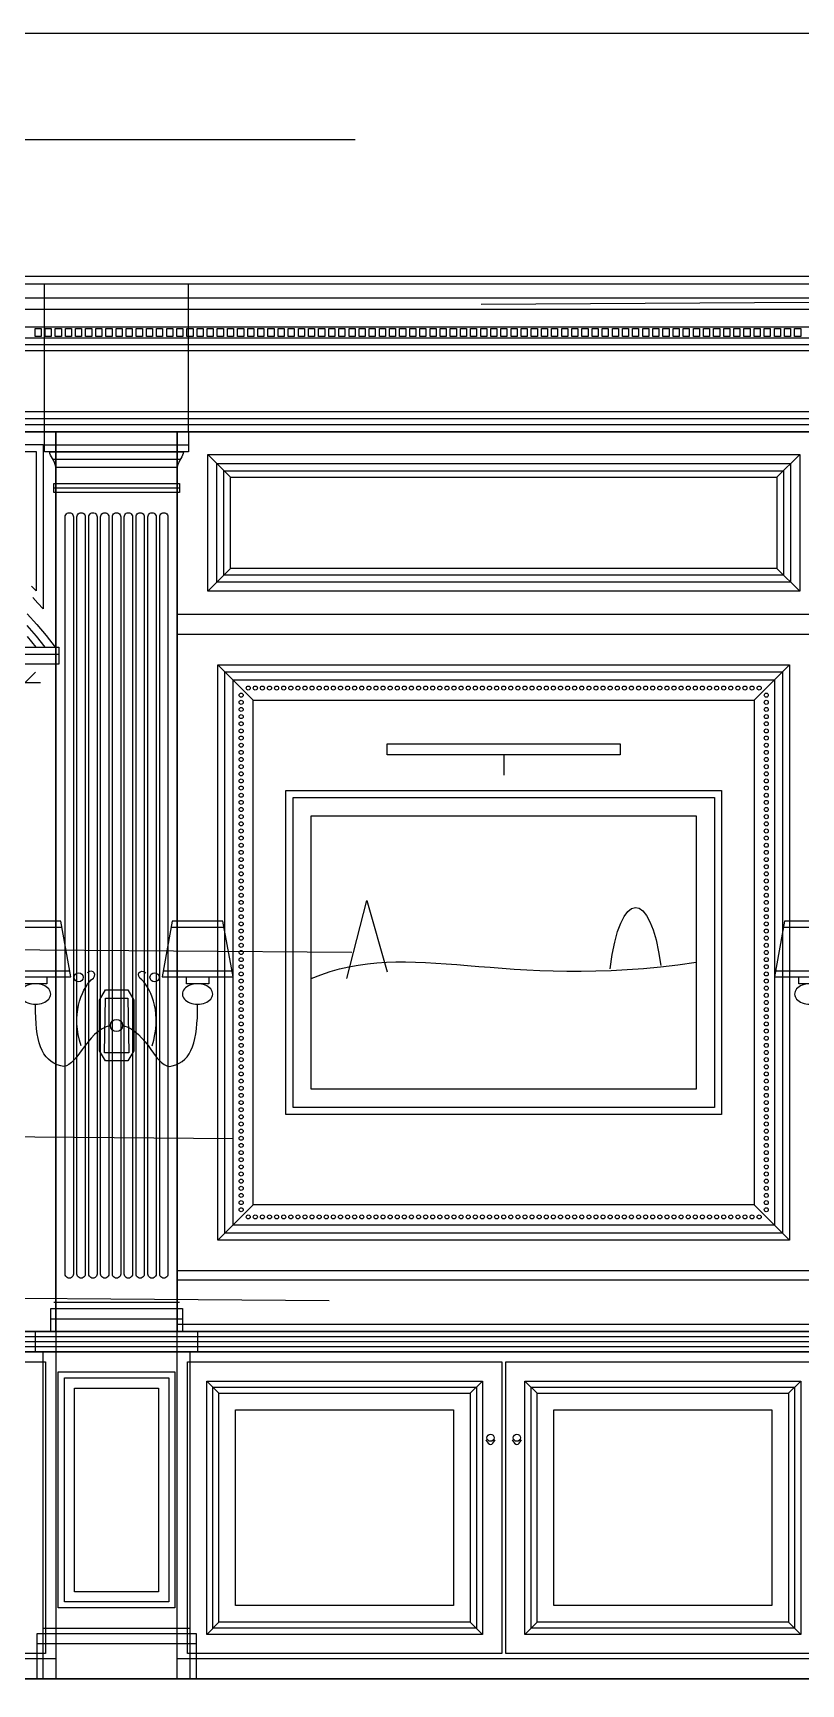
# Model space of a CAD drawing. Header units: inches. Extents: x 0.3 to 16.2, y 0.3 to 11.4.
# Drawn here: x 5.36 to 8.35, y 4.96 to 11.38 of the extents above; entities that cross this region are included whole.
import ezdxf

# ---------------------------------------------------------------- set-up
doc = ezdxf.new("R2010")
doc.units = ezdxf.units.IN
doc.header["$LTSCALE"] = 0.009843
doc.header["$MEASUREMENT"] = 0
doc.linetypes.add('DASHED', pattern=[0.6, 0.5, -0.1])
doc.layers.add('GEOMETRY', color=7, linetype='Continuous')

msp = doc.modelspace()

# ---------------------------------------------------------------- linework, layer by layer
at = {"layer": 'GEOMETRY'}
for p, q in [((0.7087, 10.9646), (6.6142, 10.9646)), ((2.5197, 10.4035), (11.4705, 10.4035)), ((5.4075, 9.8287), (5.4075, 10.4035)), ((5.9665, 9.8287), (5.9665, 10.4035)), ((2.5197, 10.3484), (11.4705, 10.3484)), ((2.5197, 10.3051), (11.4705, 10.3051)), ((2.5197, 10.2362), (11.4705, 10.2362)), ((2.5197, 10.1929), (11.4705, 10.1929)), ((2.5197, 10.1673), (11.4705, 10.1673)), ((2.5197, 10.1437), (11.4705, 10.1437)), ((2.5197, 9.9075), (11.4705, 9.9075)), ((2.5197, 9.8799), (11.4705, 9.8799)), ((2.5197, 9.8563), (11.4705, 9.8563)), ((5.4075, 9.7776), (5.9665, 9.7776)), ((5.439, 9.7224), (5.935, 9.7224)), ((5.4508, 9.6909), (5.9232, 9.6909)), ((6.0413, 9.7402), (6.1299, 9.6516)), ((8.3425, 9.7402), (8.2539, 9.6516)), ((5.4429, 9.6102), (5.9311, 9.6102)), ((6.0413, 9.2087), (6.1299, 9.2972)), ((8.3425, 9.2087), (8.2539, 9.2972)), ((5.3209, 8.9646), (5.4626, 8.9646)), ((6.0807, 8.9232), (6.2185, 8.7854)), ((8.3031, 8.9232), (8.1654, 8.7854)), ((2.5787, 8.8543), (5.3917, 8.8543)), ((5.2933, 8.815), (5.372, 8.8937)), ((7.1919, 8.5728), (7.1919, 8.4941)), ((5.2697, 7.9035), (5.4744, 7.9035)), ((5.8996, 7.9035), (6.1043, 7.9035)), ((8.2795, 7.9035), (8.4843, 7.9035)), ((5.2382, 7.7343), (5.5059, 7.7343)), ((5.8681, 7.7343), (6.1358, 7.7343)), ((8.248, 7.7343), (8.5157, 7.7343)), ((6.0807, 6.687), (6.2185, 6.8248)), ((8.3031, 6.687), (8.1654, 6.8248)), ((5.9232, 6.5335), (8.4606, 6.5335)), ((5.4429, 6.4469), (5.9311, 6.4469)), ((5.4311, 6.3819), (5.9429, 6.3819)), ((5.9232, 6.3602), (8.4606, 6.3602)), ((2.5197, 6.313), (5.4508, 6.313)), ((2.5197, 6.2933), (5.4508, 6.2933)), ((5.372, 6.313), (6.002, 6.313)), ((5.372, 6.2933), (6.002, 6.2933)), ((5.9232, 6.313), (8.4606, 6.313)), ((5.9232, 6.2933), (8.4606, 6.2933)), ((2.5197, 6.2736), (5.4508, 6.2736)), ((5.372, 6.2736), (6.002, 6.2736)), ((5.9232, 6.2736), (8.4606, 6.2736)), ((6.0374, 6.1398), (6.0846, 6.0925)), ((7.1093, 6.1398), (7.062, 6.0925)), ((7.2746, 6.1398), (7.3219, 6.0925)), ((8.3465, 6.1398), (8.2992, 6.0925)), ((6.0374, 5.1555), (6.0846, 5.2028)), ((7.1093, 5.1555), (7.062, 5.2028)), ((7.2746, 5.1555), (7.3219, 5.2028)), ((8.3465, 5.1555), (8.2992, 5.2028)), ((5.4016, 5.1791), (5.9724, 5.1791)), ((5.378, 5.1201), (5.9961, 5.1201)), ((2.5197, 5.061), (5.4508, 5.061)), ((5.9232, 5.061), (8.4606, 5.061)), ((2.2244, 4.9823), (11.7657, 4.9823))]:
    msp.add_line(p, q, dxfattribs=at)
at = {"layer": 'GEOMETRY', "linetype": 'DASHED'}
msp.add_line((2.2244, 10.4331), (11.7657, 10.4331), dxfattribs=at)
at = {"layer": 'GEOMETRY'}
for points in [[(0.315, 11.378), (16.2205, 11.378), (16.2205, 0.315), (0.315, 0.315), (0.315, 11.378)], [(2.5197, 10.4331), (11.4705, 10.4331), (11.4705, 9.8287), (2.5197, 9.8287), (2.5197, 10.4331)], [(7.1043, 10.3248), (12.4154, 10.3563), (12.6516, 10.3563)], [(5.3701, 10.2303), (5.3937, 10.2303), (5.3937, 10.1988), (5.3701, 10.1988), (5.3701, 10.2303)], [(5.4094, 10.2303), (5.4331, 10.2303), (5.4331, 10.1988), (5.4094, 10.1988), (5.4094, 10.2303)], [(5.4488, 10.2303), (5.4724, 10.2303), (5.4724, 10.1988), (5.4488, 10.1988), (5.4488, 10.2303)], [(5.4882, 10.2303), (5.5118, 10.2303), (5.5118, 10.1988), (5.4882, 10.1988), (5.4882, 10.2303)], [(5.5276, 10.2303), (5.5512, 10.2303), (5.5512, 10.1988), (5.5276, 10.1988), (5.5276, 10.2303)], [(5.5669, 10.2303), (5.5906, 10.2303), (5.5906, 10.1988), (5.5669, 10.1988), (5.5669, 10.2303)], [(5.6063, 10.2303), (5.6299, 10.2303), (5.6299, 10.1988), (5.6063, 10.1988), (5.6063, 10.2303)], [(5.6457, 10.2303), (5.6693, 10.2303), (5.6693, 10.1988), (5.6457, 10.1988), (5.6457, 10.2303)], [(5.685, 10.2303), (5.7087, 10.2303), (5.7087, 10.1988), (5.685, 10.1988), (5.685, 10.2303)], [(5.7244, 10.2303), (5.748, 10.2303), (5.748, 10.1988), (5.7244, 10.1988), (5.7244, 10.2303)], [(5.7638, 10.2303), (5.7874, 10.2303), (5.7874, 10.1988), (5.7638, 10.1988), (5.7638, 10.2303)], [(5.8031, 10.2303), (5.8268, 10.2303), (5.8268, 10.1988), (5.8031, 10.1988), (5.8031, 10.2303)], [(5.8425, 10.2303), (5.8661, 10.2303), (5.8661, 10.1988), (5.8425, 10.1988), (5.8425, 10.2303)], [(5.8819, 10.2303), (5.9055, 10.2303), (5.9055, 10.1988), (5.8819, 10.1988), (5.8819, 10.2303)], [(5.9213, 10.2303), (5.9449, 10.2303), (5.9449, 10.1988), (5.9213, 10.1988), (5.9213, 10.2303)], [(5.9606, 10.2303), (5.9843, 10.2303), (5.9843, 10.1988), (5.9606, 10.1988), (5.9606, 10.2303)], [(6, 10.2303), (6.0236, 10.2303), (6.0236, 10.1988), (6, 10.1988), (6, 10.2303)], [(6.0394, 10.2303), (6.063, 10.2303), (6.063, 10.1988), (6.0394, 10.1988), (6.0394, 10.2303)], [(6.0787, 10.2303), (6.1024, 10.2303), (6.1024, 10.1988), (6.0787, 10.1988), (6.0787, 10.2303)], [(6.1181, 10.2303), (6.1417, 10.2303), (6.1417, 10.1988), (6.1181, 10.1988), (6.1181, 10.2303)], [(6.1575, 10.2303), (6.1811, 10.2303), (6.1811, 10.1988), (6.1575, 10.1988), (6.1575, 10.2303)], [(6.1969, 10.2303), (6.2205, 10.2303), (6.2205, 10.1988), (6.1969, 10.1988), (6.1969, 10.2303)], [(6.2362, 10.2303), (6.2598, 10.2303), (6.2598, 10.1988), (6.2362, 10.1988), (6.2362, 10.2303)], [(6.2756, 10.2303), (6.2992, 10.2303), (6.2992, 10.1988), (6.2756, 10.1988), (6.2756, 10.2303)], [(6.315, 10.2303), (6.3386, 10.2303), (6.3386, 10.1988), (6.315, 10.1988), (6.315, 10.2303)], [(6.3543, 10.2303), (6.378, 10.2303), (6.378, 10.1988), (6.3543, 10.1988), (6.3543, 10.2303)], [(6.3937, 10.2303), (6.4173, 10.2303), (6.4173, 10.1988), (6.3937, 10.1988), (6.3937, 10.2303)], [(6.4331, 10.2303), (6.4567, 10.2303), (6.4567, 10.1988), (6.4331, 10.1988), (6.4331, 10.2303)], [(6.4724, 10.2303), (6.4961, 10.2303), (6.4961, 10.1988), (6.4724, 10.1988), (6.4724, 10.2303)], [(6.5118, 10.2303), (6.5354, 10.2303), (6.5354, 10.1988), (6.5118, 10.1988), (6.5118, 10.2303)], [(6.5512, 10.2303), (6.5748, 10.2303), (6.5748, 10.1988), (6.5512, 10.1988), (6.5512, 10.2303)], [(6.5906, 10.2303), (6.6142, 10.2303), (6.6142, 10.1988), (6.5906, 10.1988), (6.5906, 10.2303)], [(6.6299, 10.2303), (6.6535, 10.2303), (6.6535, 10.1988), (6.6299, 10.1988), (6.6299, 10.2303)], [(6.6693, 10.2303), (6.6929, 10.2303), (6.6929, 10.1988), (6.6693, 10.1988), (6.6693, 10.2303)], [(6.7087, 10.2303), (6.7323, 10.2303), (6.7323, 10.1988), (6.7087, 10.1988), (6.7087, 10.2303)], [(6.748, 10.2303), (6.7717, 10.2303), (6.7717, 10.1988), (6.748, 10.1988), (6.748, 10.2303)], [(6.7874, 10.2303), (6.811, 10.2303), (6.811, 10.1988), (6.7874, 10.1988), (6.7874, 10.2303)], [(6.8268, 10.2303), (6.8504, 10.2303), (6.8504, 10.1988), (6.8268, 10.1988), (6.8268, 10.2303)], [(6.8661, 10.2303), (6.8898, 10.2303), (6.8898, 10.1988), (6.8661, 10.1988), (6.8661, 10.2303)], [(6.9055, 10.2303), (6.9291, 10.2303), (6.9291, 10.1988), (6.9055, 10.1988), (6.9055, 10.2303)], [(6.9449, 10.2303), (6.9685, 10.2303), (6.9685, 10.1988), (6.9449, 10.1988), (6.9449, 10.2303)], [(6.9843, 10.2303), (7.0079, 10.2303), (7.0079, 10.1988), (6.9843, 10.1988), (6.9843, 10.2303)], [(7.0236, 10.2303), (7.0472, 10.2303), (7.0472, 10.1988), (7.0236, 10.1988), (7.0236, 10.2303)], [(7.063, 10.2303), (7.0866, 10.2303), (7.0866, 10.1988), (7.063, 10.1988), (7.063, 10.2303)], [(7.1024, 10.2303), (7.126, 10.2303), (7.126, 10.1988), (7.1024, 10.1988), (7.1024, 10.2303)], [(7.1417, 10.2303), (7.1654, 10.2303), (7.1654, 10.1988), (7.1417, 10.1988), (7.1417, 10.2303)], [(7.1811, 10.2303), (7.2047, 10.2303), (7.2047, 10.1988), (7.1811, 10.1988), (7.1811, 10.2303)], [(7.2205, 10.2303), (7.2441, 10.2303), (7.2441, 10.1988), (7.2205, 10.1988), (7.2205, 10.2303)], [(7.2598, 10.2303), (7.2835, 10.2303), (7.2835, 10.1988), (7.2598, 10.1988), (7.2598, 10.2303)], [(7.2992, 10.2303), (7.3228, 10.2303), (7.3228, 10.1988), (7.2992, 10.1988), (7.2992, 10.2303)], [(7.3386, 10.2303), (7.3622, 10.2303), (7.3622, 10.1988), (7.3386, 10.1988), (7.3386, 10.2303)], [(7.378, 10.2303), (7.4016, 10.2303), (7.4016, 10.1988), (7.378, 10.1988), (7.378, 10.2303)], [(7.4173, 10.2303), (7.4409, 10.2303), (7.4409, 10.1988), (7.4173, 10.1988), (7.4173, 10.2303)], [(7.4567, 10.2303), (7.4803, 10.2303), (7.4803, 10.1988), (7.4567, 10.1988), (7.4567, 10.2303)], [(7.4961, 10.2303), (7.5197, 10.2303), (7.5197, 10.1988), (7.4961, 10.1988), (7.4961, 10.2303)], [(7.5354, 10.2303), (7.5591, 10.2303), (7.5591, 10.1988), (7.5354, 10.1988), (7.5354, 10.2303)], [(7.5748, 10.2303), (7.5984, 10.2303), (7.5984, 10.1988), (7.5748, 10.1988), (7.5748, 10.2303)], [(7.6142, 10.2303), (7.6378, 10.2303), (7.6378, 10.1988), (7.6142, 10.1988), (7.6142, 10.2303)], [(7.6535, 10.2303), (7.6772, 10.2303), (7.6772, 10.1988), (7.6535, 10.1988), (7.6535, 10.2303)], [(7.6929, 10.2303), (7.7165, 10.2303), (7.7165, 10.1988), (7.6929, 10.1988), (7.6929, 10.2303)], [(7.7323, 10.2303), (7.7559, 10.2303), (7.7559, 10.1988), (7.7323, 10.1988), (7.7323, 10.2303)], [(7.7717, 10.2303), (7.7953, 10.2303), (7.7953, 10.1988), (7.7717, 10.1988), (7.7717, 10.2303)], [(7.811, 10.2303), (7.8346, 10.2303), (7.8346, 10.1988), (7.811, 10.1988), (7.811, 10.2303)], [(7.8504, 10.2303), (7.874, 10.2303), (7.874, 10.1988), (7.8504, 10.1988), (7.8504, 10.2303)], [(7.8898, 10.2303), (7.9134, 10.2303), (7.9134, 10.1988), (7.8898, 10.1988), (7.8898, 10.2303)], [(7.9291, 10.2303), (7.9528, 10.2303), (7.9528, 10.1988), (7.9291, 10.1988), (7.9291, 10.2303)], [(7.9685, 10.2303), (7.9921, 10.2303), (7.9921, 10.1988), (7.9685, 10.1988), (7.9685, 10.2303)], [(8.0079, 10.2303), (8.0315, 10.2303), (8.0315, 10.1988), (8.0079, 10.1988), (8.0079, 10.2303)], [(8.0472, 10.2303), (8.0709, 10.2303), (8.0709, 10.1988), (8.0472, 10.1988), (8.0472, 10.2303)], [(8.0866, 10.2303), (8.1102, 10.2303), (8.1102, 10.1988), (8.0866, 10.1988), (8.0866, 10.2303)], [(8.126, 10.2303), (8.1496, 10.2303), (8.1496, 10.1988), (8.126, 10.1988), (8.126, 10.2303)], [(8.1654, 10.2303), (8.189, 10.2303), (8.189, 10.1988), (8.1654, 10.1988), (8.1654, 10.2303)], [(8.2047, 10.2303), (8.2283, 10.2303), (8.2283, 10.1988), (8.2047, 10.1988), (8.2047, 10.2303)], [(8.2441, 10.2303), (8.2677, 10.2303), (8.2677, 10.1988), (8.2441, 10.1988), (8.2441, 10.2303)], [(8.2835, 10.2303), (8.3071, 10.2303), (8.3071, 10.1988), (8.2835, 10.1988), (8.2835, 10.2303)], [(8.3228, 10.2303), (8.3465, 10.2303), (8.3465, 10.1988), (8.3228, 10.1988), (8.3228, 10.2303)], [(2.5197, 9.8287), (5.4508, 9.8287), (5.4508, 6.3327), (2.5197, 6.3327), (2.5197, 9.8287)], [(5.4075, 9.8287), (5.9665, 9.8287), (5.9665, 9.75), (5.4075, 9.75), (5.4075, 9.8287)], [(5.4508, 9.8287), (5.9232, 9.8287), (5.9232, 6.3327), (5.4508, 6.3327), (5.4508, 9.8287)], [(5.9232, 9.8287), (8.4606, 9.8287), (8.4606, 6.3327), (5.9232, 6.3327), (5.9232, 9.8287)], [(4.624, 9.7795), (5.4016, 9.7795)], [(4.702, 9.752), (5.374, 9.752)], [(5.374, 9.752), (5.374, 9.2109), (5.374, 9.2109), (5.3562, 9.229)], [(5.4016, 9.7795), (5.4016, 9.141), (5.4016, 9.141), (5.3816, 9.1628), (5.3614, 9.1843)], [(5.4272, 9.75), (5.9469, 9.75)], [(6.0413, 9.7402), (8.3425, 9.7402), (8.3425, 9.2087), (6.0413, 9.2087), (6.0413, 9.7402)], [(6.0768, 9.7047), (8.3071, 9.7047), (8.3071, 9.2441), (6.0768, 9.2441), (6.0768, 9.7047)], [(5.4429, 9.628), (5.9311, 9.628), (5.9311, 9.5925), (5.4429, 9.5925), (5.4429, 9.628)], [(6.1043, 9.6772), (8.2795, 9.6772), (8.2795, 9.2717), (6.1043, 9.2717), (6.1043, 9.6772)], [(6.1299, 9.6516), (8.2539, 9.6516), (8.2539, 9.2972), (6.1299, 9.2972), (6.1299, 9.6516)], [(5.4872, 6.5555), (5.4872, 9.4977)], [(5.5033, 9.5138), (5.5033, 9.5138)], [(5.5194, 9.4977), (5.5194, 6.5555)], [(5.5331, 6.5555), (5.5331, 9.4977)], [(5.5492, 9.5138), (5.5492, 9.5138)], [(5.5653, 9.4977), (5.5653, 6.5555)], [(5.5791, 6.5555), (5.5791, 9.4977)], [(5.5951, 9.5138), (5.5951, 9.5138)], [(5.6112, 9.4977), (5.6112, 6.5555)], [(5.625, 6.5555), (5.625, 9.4977)], [(5.6411, 9.5138), (5.6411, 9.5138)], [(5.6571, 9.4977), (5.6571, 6.5555)], [(5.6709, 6.5555), (5.6709, 9.4977)], [(5.687, 9.5138), (5.687, 9.5138)], [(5.7031, 9.4977), (5.7031, 6.5555)], [(5.7169, 6.5555), (5.7169, 9.4977)], [(5.7329, 9.5138), (5.7329, 9.5138)], [(5.749, 9.4977), (5.749, 6.5555)], [(5.7628, 6.5555), (5.7628, 9.4977)], [(5.7789, 9.5138), (5.7789, 9.5138)], [(5.7949, 9.4977), (5.7949, 6.5555)], [(5.8087, 6.5555), (5.8087, 9.4977)], [(5.8248, 9.5138), (5.8248, 9.5138)], [(5.8409, 9.4977), (5.8409, 6.5555)], [(5.8547, 6.5555), (5.8547, 9.4977)], [(5.8707, 9.5138), (5.8707, 9.5138)], [(5.8868, 9.4977), (5.8868, 6.5555)], [(5.3397, 9.1211), (5.3774, 9.0793), (5.4137, 9.0362), (5.4487, 8.9921)], [(5.9232, 9.1201), (8.4606, 9.1201), (8.4606, 9.0413), (5.9232, 9.0413), (5.9232, 9.1201)], [(5.3386, 9.0756), (5.3743, 9.0344), (5.4088, 8.9921)], [(5.3209, 8.9921), (5.4626, 8.9921), (5.4626, 8.9252), (5.3209, 8.9252), (5.3209, 8.9921)], [(5.3395, 9.0328), (5.3735, 8.9921)], [(6.0807, 8.9232), (8.3031, 8.9232), (8.3031, 6.687), (6.0807, 6.687), (6.0807, 8.9232)], [(6.1083, 8.8957), (8.2756, 8.8957), (8.2756, 6.7146), (6.1083, 6.7146), (6.1083, 8.8957)], [(6.1398, 8.8642), (8.2441, 8.8642), (8.2441, 6.7461), (6.1398, 6.7461), (6.1398, 8.8642)], [(6.2185, 8.7854), (8.1654, 8.7854), (8.1654, 6.8248), (6.2185, 6.8248), (6.2185, 8.7854)], [(6.7392, 8.6161), (7.6447, 8.6161), (7.6447, 8.5728), (6.7392, 8.5728), (6.7392, 8.6161)], [(6.3455, 8.435), (8.0384, 8.435), (8.0384, 7.1752), (6.3455, 7.1752), (6.3455, 8.435)], [(6.373, 8.4075), (8.0108, 8.4075), (8.0108, 7.2028), (6.373, 7.2028), (6.373, 8.4075)], [(6.4439, 8.3366), (7.94, 8.3366), (7.94, 7.2736), (6.4439, 7.2736), (6.4439, 8.3366)], [(6.5817, 7.7043), (6.6604, 8.0067), (6.7392, 7.7295)], [(5.2343, 7.7106), (5.5098, 7.7106), (5.4705, 7.9272), (5.2736, 7.9272), (5.2343, 7.7106)], [(5.8642, 7.7106), (6.1398, 7.7106), (6.1004, 7.9272), (5.9035, 7.9272), (5.8642, 7.7106)], [(8.2441, 7.7106), (8.5197, 7.7106), (8.4803, 7.9272), (8.2835, 7.9272), (8.2441, 7.7106)], [(6.6016, 7.8051), (2.4409, 7.8366), (2.2047, 7.8366)], [(5.3287, 7.7106), (5.4154, 7.7106), (5.4154, 7.6831), (5.3287, 7.6831), (5.3287, 7.7106)], [(5.9587, 7.7106), (6.0453, 7.7106), (6.0453, 7.6831), (5.9587, 7.6831), (5.9587, 7.7106)], [(8.3386, 7.7106), (8.4252, 7.7106), (8.4252, 7.6831), (8.3386, 7.6831), (8.3386, 7.7106)], [(5.6437, 7.6594), (5.7303, 7.6594), (5.7539, 7.6201), (5.7539, 7.4232), (5.7303, 7.3839), (5.6437, 7.3839), (5.6201, 7.4232), (5.6201, 7.6201), (5.6437, 7.6594)], [(5.6437, 7.628), (5.7303, 7.628), (5.7343, 7.4154), (5.6398, 7.4154), (5.6437, 7.628)], [(6.1398, 7.0807), (2.4409, 7.1122), (2.2047, 7.1122)], [(5.9232, 6.5689), (8.4606, 6.5689), (8.4606, 6.3327), (5.9232, 6.3327), (5.9232, 6.5689)], [(6.5138, 6.4508), (2.4409, 6.4823), (2.2047, 6.4823)], [(5.5033, 6.5394), (5.5033, 6.5394)], [(5.5492, 6.5394), (5.5492, 6.5394)], [(5.5951, 6.5394), (5.5951, 6.5394)], [(5.6411, 6.5394), (5.6411, 6.5394)], [(5.687, 6.5394), (5.687, 6.5394)], [(5.7329, 6.5394), (5.7329, 6.5394)], [(5.7789, 6.5394), (5.7789, 6.5394)], [(5.8248, 6.5394), (5.8248, 6.5394)], [(5.8707, 6.5394), (5.8707, 6.5394)], [(5.4311, 6.4213), (5.9429, 6.4213), (5.9429, 6.3327), (5.4311, 6.3327), (5.4311, 6.4213)], [(2.5197, 6.3327), (5.4508, 6.3327), (5.4508, 6.2539), (2.5197, 6.2539), (2.5197, 6.3327)], [(5.372, 6.3327), (6.002, 6.3327), (6.002, 6.2539), (5.372, 6.2539), (5.372, 6.3327)], [(5.9232, 6.3327), (8.4606, 6.3327), (8.4606, 6.2539), (5.9232, 6.2539), (5.9232, 6.3327)], [(2.5197, 6.2539), (5.4508, 6.2539), (5.4508, 4.9823), (2.5197, 4.9823), (2.5197, 6.2539)], [(5.4016, 6.2539), (5.9724, 6.2539), (5.9724, 4.9823), (5.4016, 4.9823), (5.4016, 6.2539)], [(5.9232, 6.2539), (8.4606, 6.2539), (8.4606, 4.9823), (5.9232, 4.9823), (5.9232, 6.2539)], [(3.9931, 6.2146), (5.4114, 6.2146), (5.4114, 5.0807), (3.9931, 5.0807), (3.9931, 6.2146)], [(5.4606, 6.1752), (5.9134, 6.1752), (5.9134, 5.2579), (5.4606, 5.2579), (5.4606, 6.1752)], [(5.9626, 6.2146), (7.1841, 6.2146), (7.1841, 5.0807), (5.9626, 5.0807), (5.9626, 6.2146)], [(7.1998, 6.2146), (8.4213, 6.2146), (8.4213, 5.0807), (7.1998, 5.0807), (7.1998, 6.2146)], [(5.4843, 6.1516), (5.8898, 6.1516), (5.8898, 5.2815), (5.4843, 5.2815), (5.4843, 6.1516)], [(5.5236, 6.1122), (5.8504, 6.1122), (5.8504, 5.3209), (5.5236, 5.3209), (5.5236, 6.1122)], [(6.0374, 6.1398), (7.1093, 6.1398), (7.1093, 5.1555), (6.0374, 5.1555), (6.0374, 6.1398)], [(6.061, 6.1161), (7.0856, 6.1161), (7.0856, 5.1791), (6.061, 5.1791), (6.061, 6.1161)], [(7.2746, 6.1398), (8.3465, 6.1398), (8.3465, 5.1555), (7.2746, 5.1555), (7.2746, 6.1398)], [(7.2982, 6.1161), (8.3228, 6.1161), (8.3228, 5.1791), (7.2982, 5.1791), (7.2982, 6.1161)], [(6.0846, 6.0925), (7.062, 6.0925), (7.062, 5.2028), (6.0846, 5.2028), (6.0846, 6.0925)], [(7.3219, 6.0925), (8.2992, 6.0925), (8.2992, 5.2028), (7.3219, 5.2028), (7.3219, 6.0925)], [(6.1496, 6.0276), (6.997, 6.0276), (6.997, 5.2677), (6.1496, 5.2677), (6.1496, 6.0276)], [(7.3868, 6.0276), (8.2343, 6.0276), (8.2343, 5.2677), (7.3868, 5.2677), (7.3868, 6.0276)], [(5.378, 5.1594), (5.9961, 5.1594), (5.9961, 4.9823), (5.378, 4.9823), (5.378, 5.1594)]]:
    msp.add_lwpolyline(points, dxfattribs=at)
for centre, radius in [((6.1713, 8.8049), 0.00787), ((6.1988, 8.8327), 0.00787), ((6.2264, 8.8327), 0.00787), ((6.254, 8.8327), 0.00787), ((6.2816, 8.8327), 0.00787), ((6.3092, 8.8327), 0.00787), ((6.3368, 8.8327), 0.00787), ((6.3644, 8.8327), 0.00787), ((6.3919, 8.8327), 0.00787), ((6.4195, 8.8327), 0.00787), ((6.4471, 8.8327), 0.00787), ((6.4747, 8.8327), 0.00787), ((6.5023, 8.8327), 0.00787), ((6.5299, 8.8327), 0.00787), ((6.5575, 8.8327), 0.00787), ((6.585, 8.8327), 0.00787), ((6.6126, 8.8327), 0.00787), ((6.6402, 8.8327), 0.00787), ((6.6678, 8.8327), 0.00787), ((6.6954, 8.8327), 0.00787), ((6.723, 8.8327), 0.00787), ((6.7506, 8.8327), 0.00787), ((6.7781, 8.8327), 0.00787), ((6.8057, 8.8327), 0.00787), ((6.8333, 8.8327), 0.00787), ((6.8609, 8.8327), 0.00787), ((6.8885, 8.8327), 0.00787), ((6.9161, 8.8327), 0.00787), ((6.9437, 8.8327), 0.00787), ((6.9712, 8.8327), 0.00787), ((6.9988, 8.8327), 0.00787), ((7.0264, 8.8327), 0.00787), ((7.054, 8.8327), 0.00787), ((7.0816, 8.8327), 0.00787), ((7.1092, 8.8327), 0.00787), ((7.1368, 8.8327), 0.00787), ((7.1644, 8.8327), 0.00787), ((7.1919, 8.8327), 0.00787), ((7.2195, 8.8327), 0.00787), ((7.2471, 8.8327), 0.00787), ((7.2747, 8.8327), 0.00787), ((7.3023, 8.8327), 0.00787), ((7.3299, 8.8327), 0.00787), ((7.3574, 8.8327), 0.00787), ((7.385, 8.8327), 0.00787), ((7.4126, 8.8327), 0.00787), ((7.4402, 8.8327), 0.00787), ((7.4678, 8.8327), 0.00787), ((7.4954, 8.8327), 0.00787), ((7.523, 8.8327), 0.00787), ((7.5506, 8.8327), 0.00787), ((7.5781, 8.8327), 0.00787), ((7.6057, 8.8327), 0.00787), ((7.6333, 8.8327), 0.00787), ((7.6609, 8.8327), 0.00787), ((7.6885, 8.8327), 0.00787), ((7.7161, 8.8327), 0.00787), ((7.7436, 8.8327), 0.00787), ((7.7712, 8.8327), 0.00787), ((7.7988, 8.8327), 0.00787), ((7.8264, 8.8327), 0.00787), ((7.854, 8.8327), 0.00787), ((7.8816, 8.8327), 0.00787), ((7.9092, 8.8327), 0.00787), ((7.9367, 8.8327), 0.00787), ((7.9643, 8.8327), 0.00787), ((7.9919, 8.8327), 0.00787), ((8.0195, 8.8327), 0.00787), ((8.0471, 8.8327), 0.00787), ((8.0747, 8.8327), 0.00787), ((8.1023, 8.8327), 0.00787), ((8.1298, 8.8327), 0.00787), ((8.1574, 8.8327), 0.00787), ((8.185, 8.8327), 0.00787), ((8.2126, 8.8049), 0.00787), ((6.1713, 8.7771), 0.00787), ((6.1713, 8.7494), 0.00787), ((6.1713, 8.7216), 0.00787), ((8.2126, 8.7771), 0.00787), ((8.2126, 8.7494), 0.00787), ((8.2126, 8.7216), 0.00787), ((6.1713, 8.6938), 0.00787), ((6.1713, 8.666), 0.00787), ((8.2126, 8.6938), 0.00787), ((8.2126, 8.666), 0.00787), ((6.1713, 8.6383), 0.00787), ((6.1713, 8.6105), 0.00787), ((8.2126, 8.6383), 0.00787), ((8.2126, 8.6105), 0.00787), ((6.1713, 8.5827), 0.00787), ((6.1713, 8.555), 0.00787), ((6.1713, 8.5272), 0.00787), ((8.2126, 8.5827), 0.00787), ((8.2126, 8.555), 0.00787), ((8.2126, 8.5272), 0.00787), ((6.1713, 8.4994), 0.00787), ((6.1713, 8.4716), 0.00787), ((8.2126, 8.4994), 0.00787), ((8.2126, 8.4716), 0.00787), ((6.1713, 8.4439), 0.00787), ((6.1713, 8.4161), 0.00787), ((8.2126, 8.4439), 0.00787), ((8.2126, 8.4161), 0.00787), ((6.1713, 8.3883), 0.00787), ((6.1713, 8.3606), 0.00787), ((6.1713, 8.3328), 0.00787), ((8.2126, 8.3883), 0.00787), ((8.2126, 8.3606), 0.00787), ((8.2126, 8.3328), 0.00787), ((6.1713, 8.305), 0.00787), ((6.1713, 8.2772), 0.00787), ((8.2126, 8.305), 0.00787), ((8.2126, 8.2772), 0.00787), ((6.1713, 8.2495), 0.00787), ((6.1713, 8.2217), 0.00787), ((8.2126, 8.2495), 0.00787), ((8.2126, 8.2217), 0.00787), ((6.1713, 8.1939), 0.00787), ((6.1713, 8.1662), 0.00787), ((8.2126, 8.1939), 0.00787), ((8.2126, 8.1662), 0.00787), ((6.1713, 8.1384), 0.00787), ((6.1713, 8.1106), 0.00787), ((6.1713, 8.0828), 0.00787), ((8.2126, 8.1384), 0.00787), ((8.2126, 8.1106), 0.00787), ((8.2126, 8.0828), 0.00787), ((6.1713, 8.0551), 0.00787), ((6.1713, 8.0273), 0.00787), ((8.2126, 8.0551), 0.00787), ((8.2126, 8.0273), 0.00787), ((6.1713, 7.9995), 0.00787), ((6.1713, 7.9718), 0.00787), ((8.2126, 7.9995), 0.00787), ((8.2126, 7.9718), 0.00787), ((6.1713, 7.944), 0.00787), ((6.1713, 7.9162), 0.00787), ((6.1713, 7.8884), 0.00787), ((8.2126, 7.944), 0.00787), ((8.2126, 7.9162), 0.00787), ((8.2126, 7.8884), 0.00787), ((6.1713, 7.8607), 0.00787), ((6.1713, 7.8329), 0.00787), ((8.2126, 7.8607), 0.00787), ((8.2126, 7.8329), 0.00787), ((6.1713, 7.8051), 0.00787), ((6.1713, 7.7773), 0.00787), ((8.2126, 7.8051), 0.00787), ((8.2126, 7.7773), 0.00787), ((5.5394, 7.7087), 0.0177), ((5.8346, 7.7087), 0.0177), ((6.1713, 7.7496), 0.00787), ((6.1713, 7.7218), 0.00787), ((6.1713, 7.694), 0.00787), ((8.2126, 7.7496), 0.00787), ((8.2126, 7.7218), 0.00787), ((8.2126, 7.694), 0.00787), ((6.1713, 7.6663), 0.00787), ((6.1713, 7.6385), 0.00787), ((8.2126, 7.6663), 0.00787), ((8.2126, 7.6385), 0.00787), ((6.1713, 7.6107), 0.00787), ((6.1713, 7.583), 0.00787), ((8.2126, 7.6107), 0.00787), ((8.2126, 7.583), 0.00787), ((5.687, 7.5217), 0.0236), ((6.1713, 7.5552), 0.00787), ((6.1713, 7.5274), 0.00787), ((6.1713, 7.4996), 0.00787), ((8.2126, 7.5552), 0.00787), ((8.2126, 7.5274), 0.00787), ((8.2126, 7.4996), 0.00787), ((6.1713, 7.4719), 0.00787), ((6.1713, 7.4441), 0.00787), ((8.2126, 7.4719), 0.00787), ((8.2126, 7.4441), 0.00787), ((6.1713, 7.4163), 0.00787), ((6.1713, 7.3885), 0.00787), ((8.2126, 7.4163), 0.00787), ((8.2126, 7.3885), 0.00787), ((6.1713, 7.3608), 0.00787), ((6.1713, 7.333), 0.00787), ((8.2126, 7.3608), 0.00787), ((8.2126, 7.333), 0.00787), ((6.1713, 7.3052), 0.00787), ((6.1713, 7.2775), 0.00787), ((6.1713, 7.2497), 0.00787), ((8.2126, 7.3052), 0.00787), ((8.2126, 7.2775), 0.00787), ((8.2126, 7.2497), 0.00787), ((6.1713, 7.2219), 0.00787), ((6.1713, 7.1941), 0.00787), ((8.2126, 7.2219), 0.00787), ((8.2126, 7.1941), 0.00787), ((6.1713, 7.1664), 0.00787), ((6.1713, 7.1386), 0.00787), ((8.2126, 7.1664), 0.00787), ((8.2126, 7.1386), 0.00787), ((6.1713, 7.1108), 0.00787), ((6.1713, 7.0831), 0.00787), ((6.1713, 7.0553), 0.00787), ((8.2126, 7.1108), 0.00787), ((8.2126, 7.0831), 0.00787), ((8.2126, 7.0553), 0.00787), ((6.1713, 7.0275), 0.00787), ((6.1713, 6.9997), 0.00787), ((8.2126, 7.0275), 0.00787), ((8.2126, 6.9997), 0.00787), ((6.1713, 6.972), 0.00787), ((6.1713, 6.9442), 0.00787), ((8.2126, 6.972), 0.00787), ((8.2126, 6.9442), 0.00787), ((6.1713, 6.9164), 0.00787), ((6.1713, 6.8886), 0.00787), ((6.1713, 6.8609), 0.00787), ((8.2126, 6.9164), 0.00787), ((8.2126, 6.8886), 0.00787), ((8.2126, 6.8609), 0.00787), ((6.1713, 6.8331), 0.00787), ((6.1713, 6.8053), 0.00787), ((8.2126, 6.8331), 0.00787), ((8.2126, 6.8053), 0.00787), ((6.1988, 6.7776), 0.00787), ((6.2264, 6.7776), 0.00787), ((6.254, 6.7776), 0.00787), ((6.2816, 6.7776), 0.00787), ((6.3092, 6.7776), 0.00787), ((6.3368, 6.7776), 0.00787), ((6.3644, 6.7776), 0.00787), ((6.3919, 6.7776), 0.00787), ((6.4195, 6.7776), 0.00787), ((6.4471, 6.7776), 0.00787), ((6.4747, 6.7776), 0.00787), ((6.5023, 6.7776), 0.00787), ((6.5299, 6.7776), 0.00787), ((6.5575, 6.7776), 0.00787), ((6.585, 6.7776), 0.00787), ((6.6126, 6.7776), 0.00787), ((6.6402, 6.7776), 0.00787), ((6.6678, 6.7776), 0.00787), ((6.6954, 6.7776), 0.00787), ((6.723, 6.7776), 0.00787), ((6.7506, 6.7776), 0.00787), ((6.7781, 6.7776), 0.00787), ((6.8057, 6.7776), 0.00787), ((6.8333, 6.7776), 0.00787), ((6.8609, 6.7776), 0.00787), ((6.8885, 6.7776), 0.00787), ((6.9161, 6.7776), 0.00787), ((6.9437, 6.7776), 0.00787), ((6.9712, 6.7776), 0.00787), ((6.9988, 6.7776), 0.00787), ((7.0264, 6.7776), 0.00787), ((7.054, 6.7776), 0.00787), ((7.0816, 6.7776), 0.00787), ((7.1092, 6.7776), 0.00787), ((7.1368, 6.7776), 0.00787), ((7.1644, 6.7776), 0.00787), ((7.1919, 6.7776), 0.00787), ((7.2195, 6.7776), 0.00787), ((7.2471, 6.7776), 0.00787), ((7.2747, 6.7776), 0.00787), ((7.3023, 6.7776), 0.00787), ((7.3299, 6.7776), 0.00787), ((7.3574, 6.7776), 0.00787), ((7.385, 6.7776), 0.00787), ((7.4126, 6.7776), 0.00787), ((7.4402, 6.7776), 0.00787), ((7.4678, 6.7776), 0.00787), ((7.4954, 6.7776), 0.00787), ((7.523, 6.7776), 0.00787), ((7.5506, 6.7776), 0.00787), ((7.5781, 6.7776), 0.00787), ((7.6057, 6.7776), 0.00787), ((7.6333, 6.7776), 0.00787), ((7.6609, 6.7776), 0.00787), ((7.6885, 6.7776), 0.00787), ((7.7161, 6.7776), 0.00787), ((7.7436, 6.7776), 0.00787), ((7.7712, 6.7776), 0.00787), ((7.7988, 6.7776), 0.00787), ((7.8264, 6.7776), 0.00787), ((7.854, 6.7776), 0.00787), ((7.8816, 6.7776), 0.00787), ((7.9092, 6.7776), 0.00787), ((7.9367, 6.7776), 0.00787), ((7.9643, 6.7776), 0.00787), ((7.9919, 6.7776), 0.00787), ((8.0195, 6.7776), 0.00787), ((8.0471, 6.7776), 0.00787), ((8.0747, 6.7776), 0.00787), ((8.1023, 6.7776), 0.00787), ((8.1298, 6.7776), 0.00787), ((8.1574, 6.7776), 0.00787), ((8.185, 6.7776), 0.00787), ((7.1407, 5.9193), 0.0138), ((7.2431, 5.9193), 0.0138)]:
    msp.add_circle(centre, radius, dxfattribs=at)
for points in [[(5.4508, 9.6909), (5.4469, 9.7185), (5.4272, 9.7343), (5.4272, 9.75)], [(5.9469, 9.75), (5.9469, 9.7343), (5.9272, 9.7185), (5.9232, 9.6909)], [(7.6053, 7.7421), (7.6447, 8.0571), (7.7628, 8.0571), (7.8022, 7.7547)], [(6.4439, 7.7043), (6.8376, 7.8681), (7.1722, 7.6539), (7.94, 7.7673)], [(5.5492, 7.4429), (5.5098, 7.561), (5.5492, 7.6594), (5.5886, 7.6988)], [(5.5886, 7.6988), (5.6161, 7.7146), (5.5965, 7.7461), (5.5728, 7.7264)], [(5.7854, 7.6988), (5.7579, 7.7146), (5.7776, 7.7461), (5.8012, 7.7264)], [(5.8248, 7.4429), (5.8642, 7.561), (5.8248, 7.6594), (5.7854, 7.6988)], [(5.4705, 7.3642), (5.3917, 7.3839), (5.372, 7.4626), (5.372, 7.6004)], [(5.9035, 7.3642), (5.9823, 7.3839), (6.002, 7.4626), (6.002, 7.6004)], [(5.6634, 7.5217), (5.5689, 7.502), (5.5295, 7.3445), (5.4705, 7.3642)], [(5.7106, 7.5217), (5.8051, 7.502), (5.8445, 7.3445), (5.9035, 7.3642)], [(7.123, 5.9114), (7.1348, 5.8878), (7.1467, 5.8878), (7.1585, 5.9114)], [(7.2254, 5.9114), (7.2372, 5.8878), (7.249, 5.8878), (7.2608, 5.9114)]]:
    msp.add_open_spline(points, degree=3, dxfattribs=at)
for points, knots in [([(5.4872, 9.4977), (5.4872, 9.5005), (5.4879, 9.5033), (5.4894, 9.5057), (5.4908, 9.5082), (5.4928, 9.5102), (5.4952, 9.5116), (5.4977, 9.513), (5.5005, 9.5138), (5.5033, 9.5138)], [0, 0, 0, 0, 1, 1, 1, 2, 2, 2, 3, 3, 3, 3]), ([(5.5033, 9.5138), (5.5061, 9.5138), (5.5089, 9.513), (5.5113, 9.5116), (5.5138, 9.5102), (5.5158, 9.5082), (5.5172, 9.5057), (5.5186, 9.5033), (5.5194, 9.5005), (5.5194, 9.4977)], [0, 0, 0, 0, 1, 1, 1, 2, 2, 2, 3, 3, 3, 3]), ([(5.5331, 9.4977), (5.5331, 9.5005), (5.5339, 9.5033), (5.5353, 9.5057), (5.5367, 9.5082), (5.5387, 9.5102), (5.5412, 9.5116), (5.5436, 9.513), (5.5464, 9.5138), (5.5492, 9.5138)], [0, 0, 0, 0, 1, 1, 1, 2, 2, 2, 3, 3, 3, 3]), ([(5.5492, 9.5138), (5.552, 9.5138), (5.5548, 9.513), (5.5572, 9.5116), (5.5597, 9.5102), (5.5617, 9.5082), (5.5631, 9.5057), (5.5645, 9.5033), (5.5653, 9.5005), (5.5653, 9.4977)], [0, 0, 0, 0, 1, 1, 1, 2, 2, 2, 3, 3, 3, 3]), ([(5.5791, 9.4977), (5.5791, 9.5005), (5.5798, 9.5033), (5.5812, 9.5057), (5.5826, 9.5082), (5.5847, 9.5102), (5.5871, 9.5116), (5.5896, 9.513), (5.5923, 9.5138), (5.5951, 9.5138)], [0, 0, 0, 0, 1, 1, 1, 2, 2, 2, 3, 3, 3, 3]), ([(5.5951, 9.5138), (5.598, 9.5138), (5.6007, 9.513), (5.6032, 9.5116), (5.6056, 9.5102), (5.6077, 9.5082), (5.6091, 9.5057), (5.6105, 9.5033), (5.6112, 9.5005), (5.6112, 9.4977)], [0, 0, 0, 0, 1, 1, 1, 2, 2, 2, 3, 3, 3, 3]), ([(5.625, 9.4977), (5.625, 9.5005), (5.6257, 9.5033), (5.6272, 9.5057), (5.6286, 9.5082), (5.6306, 9.5102), (5.633, 9.5116), (5.6355, 9.513), (5.6383, 9.5138), (5.6411, 9.5138)], [0, 0, 0, 0, 1, 1, 1, 2, 2, 2, 3, 3, 3, 3]), ([(5.6411, 9.5138), (5.6439, 9.5138), (5.6467, 9.513), (5.6491, 9.5116), (5.6516, 9.5102), (5.6536, 9.5082), (5.655, 9.5057), (5.6564, 9.5033), (5.6571, 9.5005), (5.6571, 9.4977)], [0, 0, 0, 0, 1, 1, 1, 2, 2, 2, 3, 3, 3, 3]), ([(5.6709, 9.4977), (5.6709, 9.5005), (5.6717, 9.5033), (5.6731, 9.5057), (5.6745, 9.5082), (5.6765, 9.5102), (5.679, 9.5116), (5.6814, 9.513), (5.6842, 9.5138), (5.687, 9.5138)], [0, 0, 0, 0, 1, 1, 1, 2, 2, 2, 3, 3, 3, 3]), ([(5.687, 9.5138), (5.6898, 9.5138), (5.6926, 9.513), (5.695, 9.5116), (5.6975, 9.5102), (5.6995, 9.5082), (5.7009, 9.5057), (5.7023, 9.5033), (5.7031, 9.5005), (5.7031, 9.4977)], [0, 0, 0, 0, 1, 1, 1, 2, 2, 2, 3, 3, 3, 3]), ([(5.7169, 9.4977), (5.7169, 9.5005), (5.7176, 9.5033), (5.719, 9.5057), (5.7204, 9.5082), (5.7225, 9.5102), (5.7249, 9.5116), (5.7273, 9.513), (5.7301, 9.5138), (5.7329, 9.5138)], [0, 0, 0, 0, 1, 1, 1, 2, 2, 2, 3, 3, 3, 3]), ([(5.7329, 9.5138), (5.7358, 9.5138), (5.7385, 9.513), (5.741, 9.5116), (5.7434, 9.5102), (5.7455, 9.5082), (5.7469, 9.5057), (5.7483, 9.5033), (5.749, 9.5005), (5.749, 9.4977)], [0, 0, 0, 0, 1, 1, 1, 2, 2, 2, 3, 3, 3, 3]), ([(5.7628, 9.4977), (5.7628, 9.5005), (5.7635, 9.5033), (5.7649, 9.5057), (5.7664, 9.5082), (5.7684, 9.5102), (5.7708, 9.5116), (5.7733, 9.513), (5.776, 9.5138), (5.7789, 9.5138)], [0, 0, 0, 0, 1, 1, 1, 2, 2, 2, 3, 3, 3, 3]), ([(5.7789, 9.5138), (5.7817, 9.5138), (5.7845, 9.513), (5.7869, 9.5116), (5.7893, 9.5102), (5.7914, 9.5082), (5.7928, 9.5057), (5.7942, 9.5033), (5.7949, 9.5005), (5.7949, 9.4977)], [0, 0, 0, 0, 1, 1, 1, 2, 2, 2, 3, 3, 3, 3]), ([(5.8087, 9.4977), (5.8087, 9.5005), (5.8095, 9.5033), (5.8109, 9.5057), (5.8123, 9.5082), (5.8143, 9.5102), (5.8168, 9.5116), (5.8192, 9.513), (5.822, 9.5138), (5.8248, 9.5138)], [0, 0, 0, 0, 1, 1, 1, 2, 2, 2, 3, 3, 3, 3]), ([(5.8248, 9.5138), (5.8276, 9.5138), (5.8304, 9.513), (5.8328, 9.5116), (5.8353, 9.5102), (5.8373, 9.5082), (5.8387, 9.5057), (5.8401, 9.5033), (5.8409, 9.5005), (5.8409, 9.4977)], [0, 0, 0, 0, 1, 1, 1, 2, 2, 2, 3, 3, 3, 3]), ([(5.8547, 9.4977), (5.8547, 9.5005), (5.8554, 9.5033), (5.8568, 9.5057), (5.8582, 9.5082), (5.8603, 9.5102), (5.8627, 9.5116), (5.8651, 9.513), (5.8679, 9.5138), (5.8707, 9.5138)], [0, 0, 0, 0, 1, 1, 1, 2, 2, 2, 3, 3, 3, 3]), ([(5.8707, 9.5138), (5.8736, 9.5138), (5.8763, 9.513), (5.8788, 9.5116), (5.8812, 9.5102), (5.8832, 9.5082), (5.8847, 9.5057), (5.8861, 9.5033), (5.8868, 9.5005), (5.8868, 9.4977)], [0, 0, 0, 0, 1, 1, 1, 2, 2, 2, 3, 3, 3, 3]), ([(5.4311, 7.6437), (5.4311, 7.6368), (5.4284, 7.63), (5.4232, 7.624), (5.418, 7.618), (5.4106, 7.6131), (5.4016, 7.6096), (5.3926, 7.6062), (5.3824, 7.6043), (5.372, 7.6043), (5.3617, 7.6043), (5.3515, 7.6062), (5.3425, 7.6096), (5.3335, 7.6131), (5.3261, 7.618), (5.3209, 7.624), (5.3157, 7.63), (5.313, 7.6368), (5.313, 7.6437), (5.313, 7.6506), (5.3157, 7.6574), (5.3209, 7.6634), (5.3261, 7.6694), (5.3335, 7.6743), (5.3425, 7.6778), (5.3515, 7.6813), (5.3617, 7.6831), (5.372, 7.6831), (5.3824, 7.6831), (5.3926, 7.6813), (5.4016, 7.6778), (5.4106, 7.6743), (5.418, 7.6694), (5.4232, 7.6634), (5.4284, 7.6574), (5.4311, 7.6506), (5.4311, 7.6437)], [0, 0, 0, 0, 1, 1, 1, 2, 2, 2, 3, 3, 3, 4, 4, 4, 5, 5, 5, 6, 6, 6, 7, 7, 7, 8, 8, 8, 9, 9, 9, 10, 10, 10, 11, 11, 11, 12, 12, 12, 12]), ([(6.061, 7.6437), (6.061, 7.6368), (6.0583, 7.63), (6.0531, 7.624), (6.0479, 7.618), (6.0405, 7.6131), (6.0315, 7.6096), (6.0225, 7.6062), (6.0123, 7.6043), (6.002, 7.6043), (5.9916, 7.6043), (5.9814, 7.6062), (5.9724, 7.6096), (5.9635, 7.6131), (5.956, 7.618), (5.9508, 7.624), (5.9456, 7.63), (5.9429, 7.6368), (5.9429, 7.6437), (5.9429, 7.6506), (5.9456, 7.6574), (5.9508, 7.6634), (5.956, 7.6694), (5.9635, 7.6743), (5.9724, 7.6778), (5.9814, 7.6813), (5.9916, 7.6831), (6.002, 7.6831), (6.0123, 7.6831), (6.0225, 7.6813), (6.0315, 7.6778), (6.0405, 7.6743), (6.0479, 7.6694), (6.0531, 7.6634), (6.0583, 7.6574), (6.061, 7.6506), (6.061, 7.6437)], [0, 0, 0, 0, 1, 1, 1, 2, 2, 2, 3, 3, 3, 4, 4, 4, 5, 5, 5, 6, 6, 6, 7, 7, 7, 8, 8, 8, 9, 9, 9, 10, 10, 10, 11, 11, 11, 12, 12, 12, 12]), ([(8.4409, 7.6437), (8.4409, 7.6368), (8.4382, 7.63), (8.433, 7.624), (8.4279, 7.618), (8.4204, 7.6131), (8.4114, 7.6096), (8.4024, 7.6062), (8.3923, 7.6043), (8.3819, 7.6043), (8.3715, 7.6043), (8.3613, 7.6062), (8.3524, 7.6096), (8.3434, 7.6131), (8.3359, 7.618), (8.3307, 7.624), (8.3256, 7.63), (8.3228, 7.6368), (8.3228, 7.6437), (8.3228, 7.6506), (8.3256, 7.6574), (8.3307, 7.6634), (8.3359, 7.6694), (8.3434, 7.6743), (8.3524, 7.6778), (8.3613, 7.6813), (8.3715, 7.6831), (8.3819, 7.6831), (8.3923, 7.6831), (8.4024, 7.6813), (8.4114, 7.6778), (8.4204, 7.6743), (8.4279, 7.6694), (8.433, 7.6634), (8.4382, 7.6574), (8.4409, 7.6506), (8.4409, 7.6437)], [0, 0, 0, 0, 1, 1, 1, 2, 2, 2, 3, 3, 3, 4, 4, 4, 5, 5, 5, 6, 6, 6, 7, 7, 7, 8, 8, 8, 9, 9, 9, 10, 10, 10, 11, 11, 11, 12, 12, 12, 12]), ([(5.5033, 6.5394), (5.5005, 6.5394), (5.4977, 6.5401), (5.4952, 6.5415), (5.4928, 6.5429), (5.4908, 6.545), (5.4894, 6.5474), (5.4879, 6.5499), (5.4872, 6.5526), (5.4872, 6.5555)], [0, 0, 0, 0, 1, 1, 1, 2, 2, 2, 3, 3, 3, 3]), ([(5.5194, 6.5555), (5.5194, 6.5526), (5.5186, 6.5499), (5.5172, 6.5474), (5.5158, 6.545), (5.5138, 6.5429), (5.5113, 6.5415), (5.5089, 6.5401), (5.5061, 6.5394), (5.5033, 6.5394)], [0, 0, 0, 0, 1, 1, 1, 2, 2, 2, 3, 3, 3, 3]), ([(5.5492, 6.5394), (5.5464, 6.5394), (5.5436, 6.5401), (5.5412, 6.5415), (5.5387, 6.5429), (5.5367, 6.545), (5.5353, 6.5474), (5.5339, 6.5499), (5.5331, 6.5526), (5.5331, 6.5555)], [0, 0, 0, 0, 1, 1, 1, 2, 2, 2, 3, 3, 3, 3]), ([(5.5653, 6.5555), (5.5653, 6.5526), (5.5645, 6.5499), (5.5631, 6.5474), (5.5617, 6.545), (5.5597, 6.5429), (5.5572, 6.5415), (5.5548, 6.5401), (5.552, 6.5394), (5.5492, 6.5394)], [0, 0, 0, 0, 1, 1, 1, 2, 2, 2, 3, 3, 3, 3]), ([(5.5951, 6.5394), (5.5923, 6.5394), (5.5896, 6.5401), (5.5871, 6.5415), (5.5847, 6.5429), (5.5826, 6.545), (5.5812, 6.5474), (5.5798, 6.5499), (5.5791, 6.5526), (5.5791, 6.5555)], [0, 0, 0, 0, 1, 1, 1, 2, 2, 2, 3, 3, 3, 3]), ([(5.6112, 6.5555), (5.6112, 6.5526), (5.6105, 6.5499), (5.6091, 6.5474), (5.6077, 6.545), (5.6056, 6.5429), (5.6032, 6.5415), (5.6007, 6.5401), (5.598, 6.5394), (5.5951, 6.5394)], [0, 0, 0, 0, 1, 1, 1, 2, 2, 2, 3, 3, 3, 3]), ([(5.6411, 6.5394), (5.6383, 6.5394), (5.6355, 6.5401), (5.633, 6.5415), (5.6306, 6.5429), (5.6286, 6.545), (5.6272, 6.5474), (5.6257, 6.5499), (5.625, 6.5526), (5.625, 6.5555)], [0, 0, 0, 0, 1, 1, 1, 2, 2, 2, 3, 3, 3, 3]), ([(5.6571, 6.5555), (5.6571, 6.5526), (5.6564, 6.5499), (5.655, 6.5474), (5.6536, 6.545), (5.6516, 6.5429), (5.6491, 6.5415), (5.6467, 6.5401), (5.6439, 6.5394), (5.6411, 6.5394)], [0, 0, 0, 0, 1, 1, 1, 2, 2, 2, 3, 3, 3, 3]), ([(5.687, 6.5394), (5.6842, 6.5394), (5.6814, 6.5401), (5.679, 6.5415), (5.6765, 6.5429), (5.6745, 6.545), (5.6731, 6.5474), (5.6717, 6.5499), (5.6709, 6.5526), (5.6709, 6.5555)], [0, 0, 0, 0, 1, 1, 1, 2, 2, 2, 3, 3, 3, 3]), ([(5.7031, 6.5555), (5.7031, 6.5526), (5.7023, 6.5499), (5.7009, 6.5474), (5.6995, 6.545), (5.6975, 6.5429), (5.695, 6.5415), (5.6926, 6.5401), (5.6898, 6.5394), (5.687, 6.5394)], [0, 0, 0, 0, 1, 1, 1, 2, 2, 2, 3, 3, 3, 3]), ([(5.7329, 6.5394), (5.7301, 6.5394), (5.7273, 6.5401), (5.7249, 6.5415), (5.7225, 6.5429), (5.7204, 6.545), (5.719, 6.5474), (5.7176, 6.5499), (5.7169, 6.5526), (5.7169, 6.5555)], [0, 0, 0, 0, 1, 1, 1, 2, 2, 2, 3, 3, 3, 3]), ([(5.749, 6.5555), (5.749, 6.5526), (5.7483, 6.5499), (5.7469, 6.5474), (5.7455, 6.545), (5.7434, 6.5429), (5.741, 6.5415), (5.7385, 6.5401), (5.7358, 6.5394), (5.7329, 6.5394)], [0, 0, 0, 0, 1, 1, 1, 2, 2, 2, 3, 3, 3, 3]), ([(5.7789, 6.5394), (5.776, 6.5394), (5.7733, 6.5401), (5.7708, 6.5415), (5.7684, 6.5429), (5.7664, 6.545), (5.7649, 6.5474), (5.7635, 6.5499), (5.7628, 6.5526), (5.7628, 6.5555)], [0, 0, 0, 0, 1, 1, 1, 2, 2, 2, 3, 3, 3, 3]), ([(5.7949, 6.5555), (5.7949, 6.5526), (5.7942, 6.5499), (5.7928, 6.5474), (5.7914, 6.545), (5.7893, 6.5429), (5.7869, 6.5415), (5.7845, 6.5401), (5.7817, 6.5394), (5.7789, 6.5394)], [0, 0, 0, 0, 1, 1, 1, 2, 2, 2, 3, 3, 3, 3]), ([(5.8248, 6.5394), (5.822, 6.5394), (5.8192, 6.5401), (5.8168, 6.5415), (5.8143, 6.5429), (5.8123, 6.545), (5.8109, 6.5474), (5.8095, 6.5499), (5.8087, 6.5526), (5.8087, 6.5555)], [0, 0, 0, 0, 1, 1, 1, 2, 2, 2, 3, 3, 3, 3]), ([(5.8409, 6.5555), (5.8409, 6.5526), (5.8401, 6.5499), (5.8387, 6.5474), (5.8373, 6.545), (5.8353, 6.5429), (5.8328, 6.5415), (5.8304, 6.5401), (5.8276, 6.5394), (5.8248, 6.5394)], [0, 0, 0, 0, 1, 1, 1, 2, 2, 2, 3, 3, 3, 3]), ([(5.8707, 6.5394), (5.8679, 6.5394), (5.8651, 6.5401), (5.8627, 6.5415), (5.8603, 6.5429), (5.8582, 6.545), (5.8568, 6.5474), (5.8554, 6.5499), (5.8547, 6.5526), (5.8547, 6.5555)], [0, 0, 0, 0, 1, 1, 1, 2, 2, 2, 3, 3, 3, 3]), ([(5.8868, 6.5555), (5.8868, 6.5526), (5.8861, 6.5499), (5.8847, 6.5474), (5.8832, 6.545), (5.8812, 6.5429), (5.8788, 6.5415), (5.8763, 6.5401), (5.8736, 6.5394), (5.8707, 6.5394)], [0, 0, 0, 0, 1, 1, 1, 2, 2, 2, 3, 3, 3, 3])]:
    msp.add_open_spline(points, degree=3, knots=knots, dxfattribs=at)

doc.saveas('drawing.dxf')
